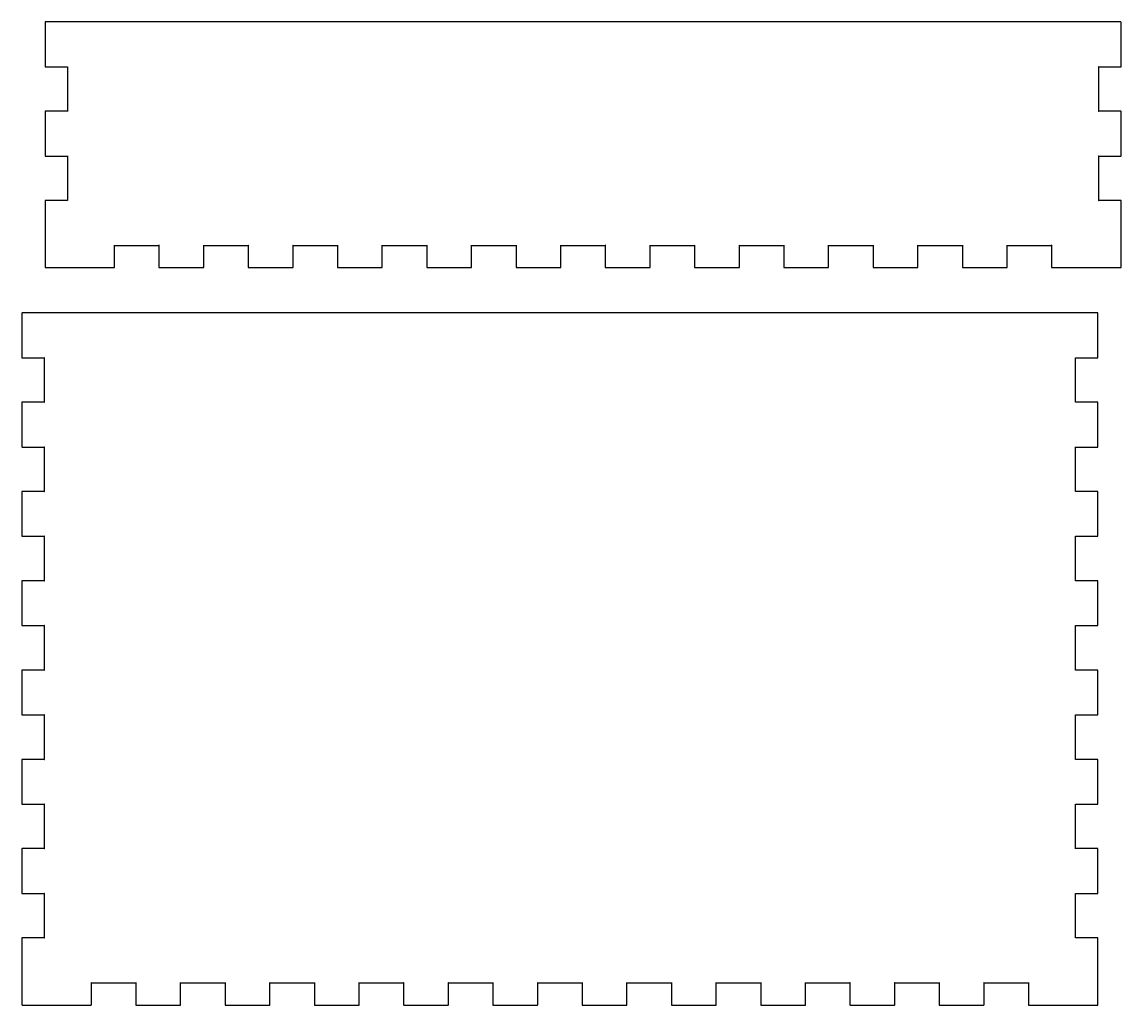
# Model space of a CAD drawing. Extents: x 5 to 509, y -8625 to -7917.
# Drawn here: x 5 to 251.3, y -8620 to -8399.7 of the extents above; entities that cross this region are included whole.
import ezdxf

# ---------------------------------------------------------------- set-up
doc = ezdxf.new("R2010")
doc.units = 0
doc.layers.add('Corps', color=7, linetype='CONTINUOUS')

msp = doc.modelspace()

# ---------------------------------------------------------------- linework, layer by layer
at = {"layer": 'Corps', "color": 6}
for p, q in [((10.243709, -8399.74172), (10.243709, -8399.74172)), ((10.243709, -8399.74172), (10.243709, -8409.74172)), ((15.263219, -8399.72172), (10.263209, -8399.72172)), ((246.263266, -8399.72172), (15.263219, -8399.72172)), ((251.263266, -8399.72172), (246.263266, -8399.72172)), ((251.282766, -8409.74172), (251.282766, -8399.74172)), ((10.263209, -8409.76072), (15.263219, -8409.76072)), ((15.243719, -8409.74172), (15.243719, -8419.74172)), ((246.263266, -8409.76072), (251.263266, -8409.76072)), ((246.282766, -8419.74172), (246.282766, -8409.74172)), ((10.243709, -8419.74172), (10.243709, -8429.74172)), ((15.263219, -8419.72172), (10.263209, -8419.72172)), ((251.263266, -8419.72172), (246.263266, -8419.72172)), ((251.282766, -8429.74172), (251.282766, -8419.74172)), ((10.263209, -8429.76072), (15.263219, -8429.76072)), ((15.243719, -8429.74172), (15.243719, -8439.74172)), ((246.263266, -8429.76072), (251.263266, -8429.76072)), ((246.282766, -8439.74172), (246.282766, -8429.74172)), ((10.243709, -8439.74172), (10.243709, -8449.74172)), ((15.263219, -8439.72172), (10.263209, -8439.72172)), ((251.263266, -8439.72172), (246.263266, -8439.72172)), ((251.282766, -8449.74172), (251.282766, -8439.74172)), ((10.243709, -8449.74172), (10.243709, -8454.74172)), ((25.763221, -8449.76072), (35.763231, -8449.76072)), ((25.782721, -8454.74172), (25.782721, -8449.74172)), ((35.743731, -8449.74172), (35.743731, -8454.74172)), ((45.76323, -8449.76072), (55.763239, -8449.76072)), ((45.78273, -8454.74172), (45.78273, -8449.74172)), ((55.743739, -8449.74172), (55.743739, -8454.74172)), ((65.763241, -8449.76072), (75.76325, -8449.76072)), ((65.782741, -8454.74172), (65.782741, -8449.74172)), ((75.74375, -8449.74172), (75.74375, -8454.74172)), ((85.763259, -8449.76072), (95.763259, -8449.76072)), ((85.782759, -8454.74172), (85.782759, -8449.74172)), ((95.743759, -8449.74172), (95.743759, -8454.74172)), ((105.763266, -8449.76072), (115.763266, -8449.76072)), ((105.782766, -8454.74172), (105.782766, -8449.74172)), ((115.743766, -8449.74172), (115.743766, -8454.74172)), ((125.763266, -8449.76072), (135.763266, -8449.76072)), ((125.782766, -8454.74172), (125.782766, -8449.74172)), ((135.743766, -8449.74172), (135.743766, -8454.74172)), ((145.763266, -8449.76072), (155.763266, -8449.76072)), ((145.782766, -8454.74172), (145.782766, -8449.74172)), ((155.743766, -8449.74172), (155.743766, -8454.74172)), ((165.763266, -8449.76072), (175.763266, -8449.76072)), ((165.782766, -8454.74172), (165.782766, -8449.74172)), ((175.743766, -8449.74172), (175.743766, -8454.74172)), ((185.763266, -8449.76072), (195.763266, -8449.76072)), ((185.782766, -8454.74172), (185.782766, -8449.74172)), ((195.743766, -8449.74172), (195.743766, -8454.74172)), ((205.763266, -8449.76072), (215.763266, -8449.76072)), ((205.782766, -8454.74172), (205.782766, -8449.74172)), ((215.743766, -8449.74172), (215.743766, -8454.74172)), ((225.763266, -8449.76072), (235.763266, -8449.76072)), ((225.782766, -8454.74172), (225.782766, -8449.74172)), ((235.743766, -8449.74172), (235.743766, -8454.74172)), ((251.282766, -8454.74172), (251.282766, -8449.74172)), ((10.263209, -8454.76072), (15.263219, -8454.76072)), ((15.263219, -8454.76072), (25.763221, -8454.76072)), ((35.763231, -8454.76072), (45.76323, -8454.76072)), ((55.763239, -8454.76072), (65.763241, -8454.76072)), ((75.76325, -8454.76072), (85.763259, -8454.76072)), ((95.763259, -8454.76072), (105.763266, -8454.76072)), ((115.763266, -8454.76072), (125.763266, -8454.76072)), ((135.763266, -8454.76072), (145.763266, -8454.76072)), ((155.763266, -8454.76072), (165.763266, -8454.76072)), ((175.763266, -8454.76072), (185.763266, -8454.76072)), ((195.763266, -8454.76072), (205.763266, -8454.76072)), ((215.763266, -8454.76072), (225.763266, -8454.76072)), ((235.763266, -8454.76072), (246.263266, -8454.76072)), ((246.263266, -8454.76072), (251.263266, -8454.76072))]:
    msp.add_line(p, q, dxfattribs=at)
at = {"layer": 'Corps', "color": 7}
for p, q in [((5.05, -8464.93082), (5.05, -8464.93082)), ((5.05, -8464.93082), (5.05, -8474.93082)), ((10.0695, -8464.91082), (5.0695, -8464.91082)), ((241.069496, -8464.91082), (10.0695, -8464.91082)), ((246.069496, -8464.91082), (241.069496, -8464.91082)), ((246.088996, -8474.93082), (246.088996, -8464.93082)), ((5.0695, -8474.95082), (10.0695, -8474.95082)), ((10.05, -8474.93082), (10.05, -8484.93082)), ((241.069496, -8474.95082), (246.069496, -8474.95082)), ((241.088996, -8484.93082), (241.088996, -8474.93082)), ((5.05, -8484.93082), (5.05, -8494.93082)), ((10.0695, -8484.91082), (5.0695, -8484.91082)), ((246.069496, -8484.91082), (241.069496, -8484.91082)), ((246.088996, -8494.93082), (246.088996, -8484.93082)), ((5.0695, -8494.95082), (10.0695, -8494.95082)), ((10.05, -8494.93082), (10.05, -8504.93082)), ((241.069496, -8494.95082), (246.069496, -8494.95082)), ((241.088996, -8504.93082), (241.088996, -8494.93082)), ((5.05, -8504.93082), (5.05, -8514.93082)), ((10.0695, -8504.91082), (5.0695, -8504.91082)), ((246.069496, -8504.91082), (241.069496, -8504.91082)), ((246.088996, -8514.93082), (246.088996, -8504.93082)), ((5.0695, -8514.95082), (10.0695, -8514.95082)), ((10.05, -8514.93082), (10.05, -8524.93082)), ((241.069496, -8514.95082), (246.069496, -8514.95082)), ((241.088996, -8524.93082), (241.088996, -8514.93082)), ((5.05, -8524.93082), (5.05, -8534.93082)), ((10.0695, -8524.91082), (5.0695, -8524.91082)), ((246.069496, -8524.91082), (241.069496, -8524.91082)), ((246.088996, -8534.93082), (246.088996, -8524.93082)), ((5.0695, -8534.95082), (10.0695, -8534.95082)), ((10.05, -8534.93082), (10.05, -8544.93082)), ((241.069496, -8534.95082), (246.069496, -8534.95082)), ((241.088996, -8544.93082), (241.088996, -8534.93082)), ((5.05, -8544.93082), (5.05, -8554.93082)), ((10.0695, -8544.91082), (5.0695, -8544.91082)), ((246.069496, -8544.91082), (241.069496, -8544.91082)), ((246.088996, -8554.93082), (246.088996, -8544.93082)), ((5.0695, -8554.95082), (10.0695, -8554.95082)), ((10.05, -8554.93082), (10.05, -8564.93082)), ((241.069496, -8554.95082), (246.069496, -8554.95082)), ((241.088996, -8564.93082), (241.088996, -8554.93082)), ((5.05, -8564.93082), (5.05, -8574.93082)), ((10.0695, -8564.91082), (5.0695, -8564.91082)), ((246.069496, -8564.91082), (241.069496, -8564.91082)), ((246.088996, -8574.93082), (246.088996, -8564.93082)), ((5.0695, -8574.95082), (10.0695, -8574.95082)), ((10.05, -8574.93082), (10.05, -8584.93082)), ((241.069496, -8574.95082), (246.069496, -8574.95082)), ((241.088996, -8584.93082), (241.088996, -8574.93082)), ((5.05, -8584.93082), (5.05, -8594.93082)), ((10.0695, -8584.91082), (5.0695, -8584.91082)), ((246.069496, -8584.91082), (241.069496, -8584.91082)), ((246.088996, -8594.93082), (246.088996, -8584.93082)), ((5.0695, -8594.95082), (10.0695, -8594.95082)), ((10.05, -8594.93082), (10.05, -8604.93082)), ((241.069496, -8594.95082), (246.069496, -8594.95082)), ((241.088996, -8604.93082), (241.088996, -8594.93082)), ((5.05, -8604.93082), (5.05, -8614.93082)), ((10.0695, -8604.91082), (5.0695, -8604.91082)), ((246.069496, -8604.91082), (241.069496, -8604.91082)), ((246.088996, -8614.93082), (246.088996, -8604.93082)), ((5.05, -8614.93082), (5.05, -8619.93082)), ((20.569501, -8614.95082), (30.569501, -8614.95082)), ((20.589001, -8619.93082), (20.589001, -8614.93082)), ((30.550001, -8614.93082), (30.550001, -8619.93082)), ((40.569501, -8614.95082), (50.569501, -8614.95082)), ((40.589001, -8619.93082), (40.589001, -8614.93082)), ((50.550001, -8614.93082), (50.550001, -8619.93082)), ((60.569501, -8614.95082), (70.569501, -8614.95082)), ((60.589001, -8619.93082), (60.589001, -8614.93082)), ((70.550001, -8614.93082), (70.550001, -8619.93082)), ((80.569501, -8614.95082), (90.569501, -8614.95082)), ((80.589001, -8619.93082), (80.589001, -8614.93082)), ((90.550001, -8614.93082), (90.550001, -8619.93082)), ((100.569501, -8614.95082), (110.569496, -8614.95082)), ((100.589001, -8619.93082), (100.589001, -8614.93082)), ((110.549996, -8614.93082), (110.549996, -8619.93082)), ((120.569496, -8614.95082), (130.569496, -8614.95082)), ((120.588996, -8619.93082), (120.588996, -8614.93082)), ((130.549996, -8614.93082), (130.549996, -8619.93082)), ((140.569496, -8614.95082), (150.569496, -8614.95082)), ((140.588996, -8619.93082), (140.588996, -8614.93082)), ((150.549996, -8614.93082), (150.549996, -8619.93082)), ((160.569496, -8614.95082), (170.569496, -8614.95082)), ((160.588996, -8619.93082), (160.588996, -8614.93082)), ((170.549996, -8614.93082), (170.549996, -8619.93082)), ((180.569496, -8614.95082), (190.569496, -8614.95082)), ((180.588996, -8619.93082), (180.588996, -8614.93082)), ((190.549996, -8614.93082), (190.549996, -8619.93082)), ((200.569496, -8614.95082), (210.569496, -8614.95082)), ((200.588996, -8619.93082), (200.588996, -8614.93082)), ((210.549996, -8614.93082), (210.549996, -8619.93082)), ((220.569496, -8614.95082), (230.569496, -8614.95082)), ((220.588996, -8619.93082), (220.588996, -8614.93082)), ((230.549996, -8614.93082), (230.549996, -8619.93082)), ((246.088996, -8619.93082), (246.088996, -8614.93082)), ((5.0695, -8619.95082), (10.0695, -8619.95082)), ((10.0695, -8619.95082), (20.569501, -8619.95082)), ((30.569501, -8619.95082), (40.569501, -8619.95082)), ((50.569501, -8619.95082), (60.569501, -8619.95082)), ((70.569501, -8619.95082), (80.569501, -8619.95082)), ((90.569501, -8619.95082), (100.569501, -8619.95082)), ((110.569496, -8619.95082), (120.569496, -8619.95082)), ((130.569496, -8619.95082), (140.569496, -8619.95082)), ((150.569496, -8619.95082), (160.569496, -8619.95082)), ((170.569496, -8619.95082), (180.569496, -8619.95082)), ((190.569496, -8619.95082), (200.569496, -8619.95082)), ((210.569496, -8619.95082), (220.569496, -8619.95082)), ((230.569496, -8619.95082), (241.069496, -8619.95082)), ((241.069496, -8619.95082), (246.069496, -8619.95082))]:
    msp.add_line(p, q, dxfattribs=at)
at = {"layer": 'Corps', "color": 6}
for points in [[(10.263209, -8399.72172), (10.251509, -8399.72172), (10.243709, -8399.73172), (10.243709, -8399.74172)], [(251.282766, -8399.74172), (251.282766, -8399.72972), (251.274766, -8399.72172), (251.263266, -8399.72172)], [(10.243709, -8409.74172), (10.243709, -8409.75372), (10.251709, -8409.76072), (10.263209, -8409.76072)], [(15.263219, -8409.76072), (15.251519, -8409.76072), (15.243719, -8409.75072), (15.243719, -8409.74172)], [(246.282766, -8409.74172), (246.282796, -8409.75372), (246.274766, -8409.76072), (246.263266, -8409.76072)], [(251.263266, -8409.76072), (251.274966, -8409.76072), (251.282766, -8409.75072), (251.282766, -8409.74172)], [(10.263209, -8419.72172), (10.251509, -8419.72172), (10.243709, -8419.73172), (10.243709, -8419.74172)], [(15.243719, -8419.74172), (15.243719, -8419.72972), (15.251719, -8419.72172), (15.263219, -8419.72172)], [(246.263266, -8419.72172), (246.274966, -8419.72172), (246.282766, -8419.73172), (246.282766, -8419.74172)], [(251.282766, -8419.74172), (251.282766, -8419.72972), (251.274766, -8419.72172), (251.263266, -8419.72172)], [(10.243709, -8429.74172), (10.243709, -8429.75372), (10.251709, -8429.76072), (10.263209, -8429.76072)], [(15.263219, -8429.76072), (15.251519, -8429.76072), (15.243719, -8429.75072), (15.243719, -8429.74172)], [(246.282766, -8429.74172), (246.282796, -8429.75372), (246.274766, -8429.76072), (246.263266, -8429.76072)], [(251.263266, -8429.76072), (251.274966, -8429.76072), (251.282766, -8429.75072), (251.282766, -8429.74172)], [(10.263209, -8439.72172), (10.251509, -8439.72172), (10.243709, -8439.73172), (10.243709, -8439.74172)], [(15.243719, -8439.74172), (15.243719, -8439.72972), (15.251719, -8439.72172), (15.263219, -8439.72172)], [(246.263266, -8439.72172), (246.274966, -8439.72172), (246.282766, -8439.73172), (246.282766, -8439.74172)], [(251.282766, -8439.74172), (251.282766, -8439.72972), (251.274766, -8439.72172), (251.263266, -8439.72172)], [(25.782721, -8449.74172), (25.782721, -8449.75372), (25.774721, -8449.76072), (25.763221, -8449.76072)], [(35.763231, -8449.76072), (35.751541, -8449.76072), (35.743731, -8449.75072), (35.743731, -8449.74172)], [(45.78273, -8449.74172), (45.78274, -8449.75372), (45.77473, -8449.76072), (45.76323, -8449.76072)], [(55.763239, -8449.76072), (55.751549, -8449.76072), (55.743739, -8449.75072), (55.743739, -8449.74172)], [(65.782741, -8449.74172), (65.782741, -8449.75372), (65.774741, -8449.76072), (65.763241, -8449.76072)], [(75.76325, -8449.76072), (75.75156, -8449.76072), (75.74375, -8449.75072), (75.74375, -8449.74172)], [(85.782759, -8449.74172), (85.782759, -8449.75372), (85.774759, -8449.76072), (85.763259, -8449.76072)], [(95.763259, -8449.76072), (95.751559, -8449.76072), (95.743759, -8449.75072), (95.743759, -8449.74172)], [(105.782766, -8449.74172), (105.782766, -8449.75372), (105.774766, -8449.76072), (105.763266, -8449.76072)], [(115.763266, -8449.76072), (115.751566, -8449.76072), (115.743766, -8449.75072), (115.743766, -8449.74172)], [(125.782766, -8449.74172), (125.782796, -8449.75372), (125.774766, -8449.76072), (125.763266, -8449.76072)], [(135.763266, -8449.76072), (135.751566, -8449.76072), (135.743766, -8449.75072), (135.743766, -8449.74172)], [(145.782766, -8449.74172), (145.782796, -8449.75372), (145.774766, -8449.76072), (145.763266, -8449.76072)], [(155.763266, -8449.76072), (155.751566, -8449.76072), (155.743766, -8449.75072), (155.743766, -8449.74172)], [(165.782766, -8449.74172), (165.782796, -8449.75372), (165.774766, -8449.76072), (165.763266, -8449.76072)], [(175.763266, -8449.76072), (175.751566, -8449.76072), (175.743766, -8449.75072), (175.743766, -8449.74172)], [(185.782766, -8449.74172), (185.782796, -8449.75372), (185.774766, -8449.76072), (185.763266, -8449.76072)], [(195.763266, -8449.76072), (195.751566, -8449.76072), (195.743766, -8449.75072), (195.743766, -8449.74172)], [(205.782766, -8449.74172), (205.782796, -8449.75372), (205.774766, -8449.76072), (205.763266, -8449.76072)], [(215.763266, -8449.76072), (215.751566, -8449.76072), (215.743766, -8449.75072), (215.743766, -8449.74172)], [(225.782766, -8449.74172), (225.782796, -8449.75372), (225.774766, -8449.76072), (225.763266, -8449.76072)], [(235.763266, -8449.76072), (235.751566, -8449.76072), (235.743766, -8449.75072), (235.743766, -8449.74172)], [(10.243709, -8454.74172), (10.243709, -8454.75372), (10.251709, -8454.76072), (10.263209, -8454.76072)], [(25.763221, -8454.76072), (25.774921, -8454.76072), (25.782721, -8454.75072), (25.782721, -8454.74172)], [(35.743731, -8454.74172), (35.743731, -8454.75372), (35.751731, -8454.76072), (35.763231, -8454.76072)], [(45.76323, -8454.76072), (45.77492, -8454.76072), (45.78273, -8454.75072), (45.78273, -8454.74172)], [(55.743739, -8454.74172), (55.743739, -8454.75372), (55.751739, -8454.76072), (55.763239, -8454.76072)], [(65.763241, -8454.76072), (65.774931, -8454.76072), (65.782741, -8454.75072), (65.782741, -8454.74172)], [(75.74375, -8454.74172), (75.74375, -8454.75372), (75.75175, -8454.76072), (75.76325, -8454.76072)], [(85.763259, -8454.76072), (85.774959, -8454.76072), (85.782759, -8454.75072), (85.782759, -8454.74172)], [(95.743759, -8454.74172), (95.743759, -8454.75372), (95.751759, -8454.76072), (95.763259, -8454.76072)], [(105.763266, -8454.76072), (105.774966, -8454.76072), (105.782766, -8454.75072), (105.782766, -8454.74172)], [(115.743766, -8454.74172), (115.743736, -8454.75372), (115.751766, -8454.76072), (115.763266, -8454.76072)], [(125.763266, -8454.76072), (125.774966, -8454.76072), (125.782766, -8454.75072), (125.782766, -8454.74172)], [(135.743766, -8454.74172), (135.743736, -8454.75372), (135.751766, -8454.76072), (135.763266, -8454.76072)], [(145.763266, -8454.76072), (145.774966, -8454.76072), (145.782766, -8454.75072), (145.782766, -8454.74172)], [(155.743766, -8454.74172), (155.743736, -8454.75372), (155.751766, -8454.76072), (155.763266, -8454.76072)], [(165.763266, -8454.76072), (165.774966, -8454.76072), (165.782766, -8454.75072), (165.782766, -8454.74172)], [(175.743766, -8454.74172), (175.743736, -8454.75372), (175.751766, -8454.76072), (175.763266, -8454.76072)], [(185.763266, -8454.76072), (185.774966, -8454.76072), (185.782766, -8454.75072), (185.782766, -8454.74172)], [(195.743766, -8454.74172), (195.743736, -8454.75372), (195.751766, -8454.76072), (195.763266, -8454.76072)], [(205.763266, -8454.76072), (205.774966, -8454.76072), (205.782766, -8454.75072), (205.782766, -8454.74172)], [(215.743766, -8454.74172), (215.743736, -8454.75372), (215.751766, -8454.76072), (215.763266, -8454.76072)], [(225.763266, -8454.76072), (225.774966, -8454.76072), (225.782766, -8454.75072), (225.782766, -8454.74172)], [(235.743766, -8454.74172), (235.743736, -8454.75372), (235.751766, -8454.76072), (235.763266, -8454.76072)], [(251.263266, -8454.76072), (251.274966, -8454.76072), (251.282766, -8454.75072), (251.282766, -8454.74172)]]:
    msp.add_open_spline(points, degree=3, dxfattribs=at)
at = {"layer": 'Corps', "color": 7}
for points in [[(5.0695, -8464.91082), (5.0578, -8464.91082), (5.05, -8464.92082), (5.05, -8464.93082)], [(246.088996, -8464.93082), (246.088996, -8464.91882), (246.080996, -8464.91082), (246.069496, -8464.91082)], [(5.05, -8474.93082), (5.05, -8474.94282), (5.058, -8474.95082), (5.0695, -8474.95082)], [(10.0695, -8474.95082), (10.0578, -8474.95082), (10.05, -8474.94082), (10.05, -8474.93082)], [(241.088996, -8474.93082), (241.088996, -8474.94282), (241.080996, -8474.95082), (241.069496, -8474.95082)], [(246.069496, -8474.95082), (246.081196, -8474.95082), (246.088996, -8474.94082), (246.088996, -8474.93082)], [(5.0695, -8484.91082), (5.0578, -8484.91082), (5.05, -8484.92082), (5.05, -8484.93082)], [(10.05, -8484.93082), (10.05, -8484.91882), (10.058, -8484.91082), (10.0695, -8484.91082)], [(241.069496, -8484.91082), (241.081196, -8484.91082), (241.088996, -8484.92082), (241.088996, -8484.93082)], [(246.088996, -8484.93082), (246.088996, -8484.91882), (246.080996, -8484.91082), (246.069496, -8484.91082)], [(5.05, -8494.93082), (5.05, -8494.94282), (5.058, -8494.95082), (5.0695, -8494.95082)], [(10.0695, -8494.95082), (10.0578, -8494.95082), (10.05, -8494.94082), (10.05, -8494.93082)], [(241.088996, -8494.93082), (241.088996, -8494.94282), (241.080996, -8494.95082), (241.069496, -8494.95082)], [(246.069496, -8494.95082), (246.081196, -8494.95082), (246.088996, -8494.94082), (246.088996, -8494.93082)], [(5.0695, -8504.91082), (5.0578, -8504.91082), (5.05, -8504.92082), (5.05, -8504.93082)], [(10.05, -8504.93082), (10.05, -8504.91882), (10.058, -8504.91082), (10.0695, -8504.91082)], [(241.069496, -8504.91082), (241.081196, -8504.91082), (241.088996, -8504.92082), (241.088996, -8504.93082)], [(246.088996, -8504.93082), (246.088996, -8504.91882), (246.080996, -8504.91082), (246.069496, -8504.91082)], [(5.05, -8514.93082), (5.05, -8514.94282), (5.058, -8514.95082), (5.0695, -8514.95082)], [(10.0695, -8514.95082), (10.0578, -8514.95082), (10.05, -8514.94082), (10.05, -8514.93082)], [(241.088996, -8514.93082), (241.088996, -8514.94282), (241.080996, -8514.95082), (241.069496, -8514.95082)], [(246.069496, -8514.95082), (246.081196, -8514.95082), (246.088996, -8514.94082), (246.088996, -8514.93082)], [(5.0695, -8524.91082), (5.0578, -8524.91082), (5.05, -8524.92082), (5.05, -8524.93082)], [(10.05, -8524.93082), (10.05, -8524.91882), (10.058, -8524.91082), (10.0695, -8524.91082)], [(241.069496, -8524.91082), (241.081196, -8524.91082), (241.088996, -8524.92082), (241.088996, -8524.93082)], [(246.088996, -8524.93082), (246.088996, -8524.91882), (246.080996, -8524.91082), (246.069496, -8524.91082)], [(5.05, -8534.93082), (5.05, -8534.94282), (5.058, -8534.95082), (5.0695, -8534.95082)], [(10.0695, -8534.95082), (10.0578, -8534.95082), (10.05, -8534.94082), (10.05, -8534.93082)], [(241.088996, -8534.93082), (241.089026, -8534.94282), (241.080996, -8534.95082), (241.069496, -8534.95082)], [(246.069496, -8534.95082), (246.081196, -8534.95082), (246.088996, -8534.94082), (246.088996, -8534.93082)], [(5.0695, -8544.91082), (5.0578, -8544.91082), (5.05, -8544.92082), (5.05, -8544.93082)], [(10.05, -8544.93082), (10.05, -8544.91882), (10.058, -8544.91082), (10.0695, -8544.91082)], [(241.069496, -8544.91082), (241.081196, -8544.91082), (241.088996, -8544.92082), (241.088996, -8544.93082)], [(246.088996, -8544.93082), (246.088996, -8544.91882), (246.080996, -8544.91082), (246.069496, -8544.91082)], [(5.05, -8554.93082), (5.05, -8554.94282), (5.058, -8554.95082), (5.0695, -8554.95082)], [(10.0695, -8554.95082), (10.0578, -8554.95082), (10.05, -8554.94082), (10.05, -8554.93082)], [(241.088996, -8554.93082), (241.089026, -8554.94282), (241.080996, -8554.95082), (241.069496, -8554.95082)], [(246.069496, -8554.95082), (246.081196, -8554.95082), (246.088996, -8554.94082), (246.088996, -8554.93082)], [(5.0695, -8564.91082), (5.0578, -8564.91082), (5.05, -8564.92082), (5.05, -8564.93082)], [(10.05, -8564.93082), (10.05, -8564.91882), (10.058, -8564.91082), (10.0695, -8564.91082)], [(241.069496, -8564.91082), (241.081196, -8564.91082), (241.088996, -8564.92082), (241.088996, -8564.93082)], [(246.088996, -8564.93082), (246.088996, -8564.91882), (246.080996, -8564.91082), (246.069496, -8564.91082)], [(5.05, -8574.93082), (5.05, -8574.94282), (5.058, -8574.95082), (5.0695, -8574.95082)], [(10.0695, -8574.95082), (10.0578, -8574.95082), (10.05, -8574.94082), (10.05, -8574.93082)], [(241.088996, -8574.93082), (241.089026, -8574.94282), (241.080996, -8574.95082), (241.069496, -8574.95082)], [(246.069496, -8574.95082), (246.081196, -8574.95082), (246.088996, -8574.94082), (246.088996, -8574.93082)], [(5.0695, -8584.91082), (5.0578, -8584.91082), (5.05, -8584.92082), (5.05, -8584.93082)], [(10.05, -8584.93082), (10.05, -8584.91882), (10.058, -8584.91082), (10.0695, -8584.91082)], [(241.069496, -8584.91082), (241.081196, -8584.91082), (241.088996, -8584.92082), (241.088996, -8584.93082)], [(246.088996, -8584.93082), (246.088996, -8584.91882), (246.080996, -8584.91082), (246.069496, -8584.91082)], [(5.05, -8594.93082), (5.05, -8594.94282), (5.058, -8594.95082), (5.0695, -8594.95082)], [(10.0695, -8594.95082), (10.0578, -8594.95082), (10.05, -8594.94082), (10.05, -8594.93082)], [(241.088996, -8594.93082), (241.089026, -8594.94282), (241.080996, -8594.95082), (241.069496, -8594.95082)], [(246.069496, -8594.95082), (246.081196, -8594.95082), (246.088996, -8594.94082), (246.088996, -8594.93082)], [(5.0695, -8604.91082), (5.0578, -8604.91082), (5.05, -8604.92082), (5.05, -8604.93082)], [(10.05, -8604.93082), (10.05, -8604.91882), (10.058, -8604.91082), (10.0695, -8604.91082)], [(241.069496, -8604.91082), (241.081196, -8604.91082), (241.088996, -8604.92082), (241.088996, -8604.93082)], [(246.088996, -8604.93082), (246.088996, -8604.91882), (246.080996, -8604.91082), (246.069496, -8604.91082)], [(20.589001, -8614.93082), (20.589001, -8614.94282), (20.581001, -8614.95082), (20.569501, -8614.95082)], [(30.569501, -8614.95082), (30.557801, -8614.95082), (30.550001, -8614.94082), (30.550001, -8614.93082)], [(40.589001, -8614.93082), (40.589001, -8614.94282), (40.581001, -8614.95082), (40.569501, -8614.95082)], [(50.569501, -8614.95082), (50.557801, -8614.95082), (50.550001, -8614.94082), (50.550001, -8614.93082)], [(60.589001, -8614.93082), (60.589001, -8614.94282), (60.581001, -8614.95082), (60.569501, -8614.95082)], [(70.569501, -8614.95082), (70.557801, -8614.95082), (70.550001, -8614.94082), (70.550001, -8614.93082)], [(80.589001, -8614.93082), (80.589001, -8614.94282), (80.581001, -8614.95082), (80.569501, -8614.95082)], [(90.569501, -8614.95082), (90.557801, -8614.95082), (90.550001, -8614.94082), (90.550001, -8614.93082)], [(100.589001, -8614.93082), (100.589001, -8614.94282), (100.581001, -8614.95082), (100.569501, -8614.95082)], [(110.569496, -8614.95082), (110.557796, -8614.95082), (110.549996, -8614.94082), (110.549996, -8614.93082)], [(120.588996, -8614.93082), (120.589026, -8614.94282), (120.580996, -8614.95082), (120.569496, -8614.95082)], [(130.569496, -8614.95082), (130.557796, -8614.95082), (130.549996, -8614.94082), (130.549996, -8614.93082)], [(140.588996, -8614.93082), (140.589026, -8614.94282), (140.580996, -8614.95082), (140.569496, -8614.95082)], [(150.569496, -8614.95082), (150.557796, -8614.95082), (150.549996, -8614.94082), (150.549996, -8614.93082)], [(160.588996, -8614.93082), (160.589026, -8614.94282), (160.580996, -8614.95082), (160.569496, -8614.95082)], [(170.569496, -8614.95082), (170.557796, -8614.95082), (170.549996, -8614.94082), (170.549996, -8614.93082)], [(180.588996, -8614.93082), (180.589026, -8614.94282), (180.580996, -8614.95082), (180.569496, -8614.95082)], [(190.569496, -8614.95082), (190.557796, -8614.95082), (190.549996, -8614.94082), (190.549996, -8614.93082)], [(200.588996, -8614.93082), (200.589026, -8614.94282), (200.580996, -8614.95082), (200.569496, -8614.95082)], [(210.569496, -8614.95082), (210.557796, -8614.95082), (210.549996, -8614.94082), (210.549996, -8614.93082)], [(220.588996, -8614.93082), (220.589026, -8614.94282), (220.580996, -8614.95082), (220.569496, -8614.95082)], [(230.569496, -8614.95082), (230.557796, -8614.95082), (230.549996, -8614.94082), (230.549996, -8614.93082)], [(5.05, -8619.93082), (5.05, -8619.94282), (5.058, -8619.95082), (5.0695, -8619.95082)], [(20.569501, -8619.95082), (20.581201, -8619.95082), (20.589001, -8619.94082), (20.589001, -8619.93082)], [(30.550001, -8619.93082), (30.550001, -8619.94282), (30.558001, -8619.95082), (30.569501, -8619.95082)], [(40.569501, -8619.95082), (40.581201, -8619.95082), (40.589001, -8619.94082), (40.589001, -8619.93082)], [(50.550001, -8619.93082), (50.550001, -8619.94282), (50.558001, -8619.95082), (50.569501, -8619.95082)], [(60.569501, -8619.95082), (60.581201, -8619.95082), (60.589001, -8619.94082), (60.589001, -8619.93082)], [(70.550001, -8619.93082), (70.550001, -8619.94282), (70.558001, -8619.95082), (70.569501, -8619.95082)], [(80.569501, -8619.95082), (80.581201, -8619.95082), (80.589001, -8619.94082), (80.589001, -8619.93082)], [(90.550001, -8619.93082), (90.550001, -8619.94282), (90.558001, -8619.95082), (90.569501, -8619.95082)], [(100.569501, -8619.95082), (100.581201, -8619.95082), (100.589001, -8619.94082), (100.589001, -8619.93082)], [(110.549996, -8619.93082), (110.549966, -8619.94282), (110.557996, -8619.95082), (110.569496, -8619.95082)], [(120.569496, -8619.95082), (120.581196, -8619.95082), (120.588996, -8619.94082), (120.588996, -8619.93082)], [(130.549996, -8619.93082), (130.549966, -8619.94282), (130.557996, -8619.95082), (130.569496, -8619.95082)], [(140.569496, -8619.95082), (140.581196, -8619.95082), (140.588996, -8619.94082), (140.588996, -8619.93082)], [(150.549996, -8619.93082), (150.549966, -8619.94282), (150.557996, -8619.95082), (150.569496, -8619.95082)], [(160.569496, -8619.95082), (160.581196, -8619.95082), (160.588996, -8619.94082), (160.588996, -8619.93082)], [(170.549996, -8619.93082), (170.549966, -8619.94282), (170.557996, -8619.95082), (170.569496, -8619.95082)], [(180.569496, -8619.95082), (180.581196, -8619.95082), (180.588996, -8619.94082), (180.588996, -8619.93082)], [(190.549996, -8619.93082), (190.549966, -8619.94282), (190.557996, -8619.95082), (190.569496, -8619.95082)], [(200.569496, -8619.95082), (200.581196, -8619.95082), (200.588996, -8619.94082), (200.588996, -8619.93082)], [(210.549996, -8619.93082), (210.549966, -8619.94282), (210.557996, -8619.95082), (210.569496, -8619.95082)], [(220.569496, -8619.95082), (220.581196, -8619.95082), (220.588996, -8619.94082), (220.588996, -8619.93082)], [(230.549996, -8619.93082), (230.549966, -8619.94282), (230.557996, -8619.95082), (230.569496, -8619.95082)], [(246.069496, -8619.95082), (246.081196, -8619.95082), (246.088996, -8619.94082), (246.088996, -8619.93082)]]:
    msp.add_open_spline(points, degree=3, dxfattribs=at)

doc.saveas('drawing.dxf')
